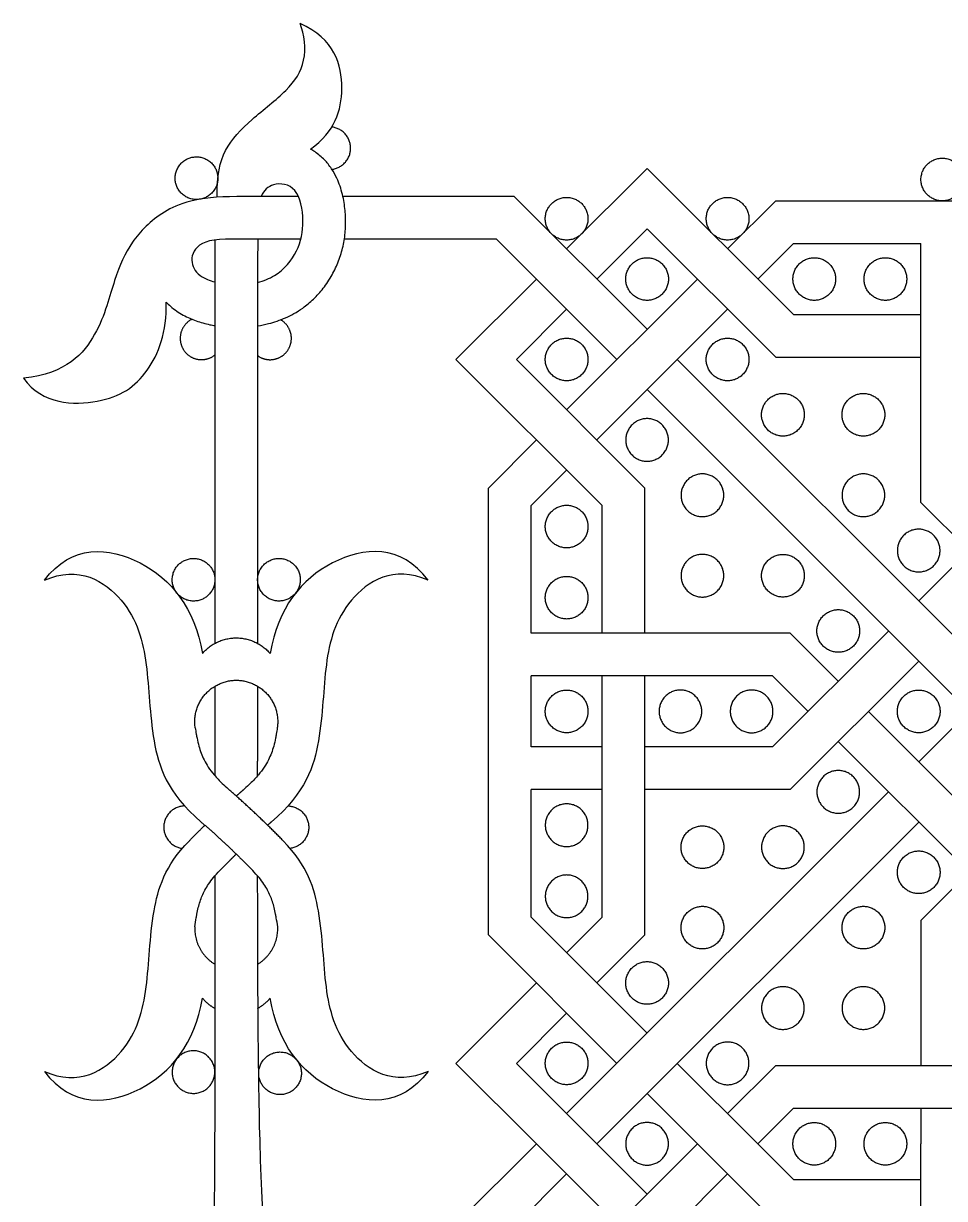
# Model space of a CAD drawing. Header units: millimetres. Extents: x -117 to 119, y -123 to 112.
# Drawn here: x -114.59 to -97.49, y 40.17 to 61.99 of the extents above; entities that cross this region are included whole.
import ezdxf

# ---------------------------------------------------------------- set-up
doc = ezdxf.new("R2010")
doc.units = ezdxf.units.MM
doc.header["$MEASUREMENT"] = 0
doc.layers.add('Layer 03', color=5, linetype='Continuous')

msp = doc.modelspace()

# ---------------------------------------------------------------- linework, layer by layer
at = {"layer": 'Layer 03'}
for p, q in [((-104.508, 57.808), (-103.014, 59.302)), ((-105.479, 58.779), (-108.66, 58.779)), ((-105.479, 58.779), (-103.014, 56.314)), ((-100.627, 58.7), (-101.52, 57.808)), ((-100.627, 58.7), (-92.327, 58.7)), ((-103.947, 57.248), (-103.014, 58.182)), ((-111.037, 57.974), (-111.037, 50.482)), ((-109.443, 57.987), (-110.84, 57.987)), ((-105.807, 57.987), (-108.635, 57.987)), ((-105.807, 57.987), (-103.574, 55.754)), ((-100.299, 57.908), (-100.959, 57.248)), ((-100.299, 57.908), (-97.93, 57.908)), ((-97.93, 53.098), (-97.93, 57.908)), ((-106.562, 55.754), (-105.068, 57.248)), ((-102.08, 57.248), (-104.508, 54.82)), ((-105.441, 55.754), (-104.508, 56.688)), ((-101.52, 56.688), (-103.947, 54.26)), ((-100.299, 56.588), (-97.93, 56.588)), ((-105.441, 55.754), (-103.055, 53.367)), ((-102.453, 55.754), (-96.477, 49.778)), ((-100.627, 55.795), (-97.93, 55.795)), ((-103.014, 55.194), (-97.038, 49.217)), ((-105.068, 54.26), (-105.96, 53.367)), ((-104.508, 53.7), (-105.168, 53.039)), ((-105.96, 45.067), (-105.96, 53.367)), ((-103.055, 50.67), (-103.055, 53.367)), ((-97.971, 51.272), (-95.817, 53.426)), ((-105.168, 50.67), (-105.168, 53.039)), ((-103.847, 50.67), (-103.847, 53.039)), ((-97.93, 53.098), (-97.038, 52.205)), ((-100.358, 50.67), (-105.168, 50.67)), ((-100.686, 48.557), (-98.532, 50.711)), ((-97.971, 48.284), (-95.544, 50.711)), ((-100.358, 47.765), (-97.971, 50.151)), ((-100.686, 49.878), (-105.168, 49.878)), ((-105.168, 48.557), (-105.168, 49.878)), ((-103.847, 45.396), (-103.847, 49.878)), ((-103.055, 45.067), (-103.055, 49.878)), ((-111.037, 49.686), (-111.037, 48.296)), ((-103.847, 48.557), (-105.168, 48.557)), ((-100.686, 48.557), (-103.055, 48.557)), ((-103.847, 47.765), (-105.168, 47.765)), ((-105.168, 45.396), (-105.168, 47.765)), ((-104.508, 41.747), (-98.532, 47.723)), ((-100.358, 47.765), (-103.055, 47.765)), ((-103.947, 41.187), (-97.971, 47.163)), ((-110.945, 46.262), (-110.769, 46.442)), ((-110.336, 46.262), (-110.513, 46.442)), ((-105.168, 45.396), (-103.014, 43.241)), ((-105.96, 45.067), (-103.574, 42.681)), ((-106.562, 42.681), (-105.068, 41.187)), ((-105.441, 42.681), (-103.947, 41.187)), ((-102.453, 42.681), (-100.959, 41.187)), ((-101.52, 41.747), (-100.627, 42.64)), ((-100.627, 42.64), (-95.817, 42.64)), ((-103.014, 42.121), (-102.08, 41.187)), ((-100.959, 41.187), (-100.299, 41.847)), ((-100.299, 41.847), (-95.817, 41.847)), ((-106.562, 39.693), (-105.068, 41.187)), ((-105.068, 41.187), (-103.574, 39.693)), ((-104.508, 38.759), (-102.08, 41.187)), ((-103.947, 41.187), (-103.014, 40.253)), ((-102.08, 41.187), (-100.627, 39.734)), ((-100.959, 41.187), (-100.299, 40.527)), ((-105.441, 39.693), (-104.508, 40.627)), ((-103.947, 38.199), (-101.52, 40.627)), ((-100.299, 40.527), (-97.93, 40.527))]:
    msp.add_line(p, q, dxfattribs=at)
for points in [[(-103.014, 59.302), (-100.299, 56.588)], [(-109.488, 58.779), (-110.631, 58.779)], [(-103.014, 58.182), (-100.627, 55.795)], [(-110.245, 56.601), (-110.245, 50.482)], [(-106.562, 55.754), (-103.847, 53.039)], [(-99.465, 49.778), (-100.358, 50.67)], [(-100.686, 49.878), (-100.026, 49.217)], [(-110.245, 49.686), (-110.245, 48.296)], [(-96.477, 46.79), (-98.905, 49.217)], [(-99.465, 48.657), (-97.038, 46.229)], [(-97.93, 45.337), (-95.544, 47.723)], [(-103.847, 45.396), (-104.508, 44.735)], [(-97.93, 45.337), (-97.93, 42.64)], [(-103.055, 45.067), (-103.947, 44.175)], [(-105.068, 44.175), (-106.562, 42.681)], [(-104.508, 43.615), (-105.441, 42.681)], [(-97.93, 41.847), (-97.93, 41.187)], [(-97.93, 37.037), (-97.93, 41.187)]]:
    msp.add_lwpolyline(points, dxfattribs=at)
for points in [[(-110.998, 58.767), (-110.998, 59.175), (-110.902, 59.666), (-110.377, 60.211), (-109.659, 60.758), (-109.321, 61.268), (-109.37, 61.787), (-109.457, 61.994)], [(-109.26, 59.659), (-108.813, 59.995), (-108.55, 60.73), (-108.813, 61.712), (-109.457, 61.994)], [(-110.631, 58.779), (-111.378, 58.779), (-112.05, 58.523), (-112.611, 57.944), (-112.909, 57.291), (-113.152, 56.226), (-113.787, 55.498), (-114.59, 55.404)], [(-110.242, 57.987), (-110.245, 57.686), (-110.245, 57.25), (-110.245, 56.601)], [(-114.202, 51.653), (-113.699, 52.331), (-112.301, 52.216), (-111.408, 51.14), (-111.27, 50.292)], [(-107.079, 51.653), (-107.583, 52.331), (-108.98, 52.216), (-109.874, 51.14), (-110.011, 50.292)], [(-111.037, 48.296), (-111.037, 48.204), (-111.037, 48.112), (-111.037, 48.022)], [(-110.245, 48.022), (-110.245, 48.113), (-110.245, 48.204), (-110.245, 48.296)], [(-114.202, 42.532), (-113.699, 41.854), (-112.301, 41.968), (-111.408, 43.045), (-111.27, 43.893)], [(-107.079, 42.532), (-107.583, 41.854), (-108.98, 41.968), (-109.874, 43.045), (-110.011, 43.893)]]:
    msp.add_open_spline(points, degree=3, dxfattribs=at)
for points, weights, knots in [([(-108.864, 59.285), (-108.516, 59.33), (-108.518, 59.68), (-108.52, 60.031), (-108.868, 60.071)], [1, 0.748994148284, 1, 0.748994148284, 1], [1.274217, 1.274217, 1.274217, 2.360597, 2.360597, 3.446978, 3.446978, 3.446978]), ([(-111.314, 58.731), (-110.923, 58.797), (-110.989, 59.187), (-111.055, 59.578), (-111.446, 59.512), (-111.836, 59.446), (-111.77, 59.055), (-111.704, 58.665), (-111.314, 58.731)], [1, 0.707106781187, 1, 0.707106781187, 1, 0.707106781187, 1, 0.707106781187, 1], [0, 0, 0, 1.178097, 1.178097, 2.356194, 2.356194, 3.534292, 3.534292, 4.712389, 4.712389, 4.712389]), ([(-97.814, 58.816), (-97.534, 58.536), (-97.254, 58.816), (-96.974, 59.097), (-97.254, 59.377), (-97.534, 59.657), (-97.814, 59.377), (-98.094, 59.097), (-97.814, 58.816)], [1, 0.707106781187, 1, 0.707106781187, 1, 0.707106781187, 1, 0.707106781187, 1], [0, 0, 0, 1.178097, 1.178097, 2.356194, 2.356194, 3.534292, 3.534292, 4.712389, 4.712389, 4.712389]), ([(-104.788, 58.088), (-104.508, 57.808), (-104.228, 58.088), (-103.947, 58.368), (-104.228, 58.648), (-104.508, 58.929), (-104.788, 58.648), (-105.068, 58.368), (-104.788, 58.088)], [1, 0.707106781187, 1, 0.707106781187, 1, 0.707106781187, 1, 0.707106781187, 1], [0, 0, 0, 1.178097, 1.178097, 2.356194, 2.356194, 3.534292, 3.534292, 4.712389, 4.712389, 4.712389]), ([(-101.8, 58.088), (-101.52, 57.808), (-101.24, 58.088), (-100.959, 58.368), (-101.24, 58.648), (-101.52, 58.929), (-101.8, 58.648), (-102.08, 58.368), (-101.8, 58.088)], [1, 0.707106781187, 1, 0.707106781187, 1, 0.707106781187, 1, 0.707106781187, 1], [0, 0, 0, 1.178097, 1.178097, 2.356194, 2.356194, 3.534292, 3.534292, 4.712389, 4.712389, 4.712389]), ([(-102.618, 57.248), (-102.618, 57.644), (-103.014, 57.644), (-103.41, 57.644), (-103.41, 57.248), (-103.41, 56.852), (-103.014, 56.852), (-102.618, 56.852), (-102.618, 57.248)], [1, 0.707106781187, 1, 0.707106781187, 1, 0.707106781187, 1, 0.707106781187, 1], [0, 0, 0, 1.178097, 1.178097, 2.356194, 2.356194, 3.534292, 3.534292, 4.712389, 4.712389, 4.712389]), ([(-99.515, 57.248), (-99.515, 57.644), (-99.911, 57.644), (-100.307, 57.644), (-100.307, 57.248), (-100.307, 56.852), (-99.911, 56.852), (-99.515, 56.852), (-99.515, 57.248)], [1, 0.707106781187, 1, 0.707106781187, 1, 0.707106781187, 1, 0.707106781187, 1], [0, 0, 0, 1.178097, 1.178097, 2.356194, 2.356194, 3.534292, 3.534292, 4.712389, 4.712389, 4.712389]), ([(-98.194, 57.248), (-98.194, 57.644), (-98.59, 57.644), (-98.986, 57.644), (-98.986, 57.248), (-98.986, 56.852), (-98.59, 56.852), (-98.194, 56.852), (-98.194, 57.248)], [1, 0.707106781187, 1, 0.707106781187, 1, 0.707106781187, 1, 0.707106781187, 1], [0, 0, 0, 1.178097, 1.178097, 2.356194, 2.356194, 3.534292, 3.534292, 4.712389, 4.712389, 4.712389]), ([(-111.462, 56.502), (-111.62, 56.423), (-111.667, 56.253), (-111.715, 56.082), (-111.619, 55.933), (-111.524, 55.784), (-111.349, 55.756), (-111.175, 55.727), (-111.037, 55.838)], [1, 0.913059296115, 1, 0.913059296115, 1, 0.913059296115, 1, 0.913059296115, 1], [3.879024, 3.879024, 3.879024, 4.509133, 4.509133, 5.139242, 5.139242, 5.769351, 5.769351, 6.39946, 6.39946, 6.39946]), ([(-110.245, 55.825), (-110.106, 55.725), (-109.939, 55.757), (-109.772, 55.789), (-109.68, 55.933), (-109.588, 56.076), (-109.629, 56.241), (-109.67, 56.407), (-109.818, 56.491)], [1, 0.918709117923, 1, 0.918709117923, 1, 0.918709117923, 1, 0.918709117923, 1], [0.71058, 0.71058, 0.71058, 1.319575, 1.319575, 1.928571, 1.928571, 2.537566, 2.537566, 3.146562, 3.146562, 3.146562]), ([(-104.112, 55.754), (-104.112, 56.15), (-104.508, 56.15), (-104.904, 56.15), (-104.904, 55.754), (-104.904, 55.358), (-104.508, 55.358), (-104.112, 55.358), (-104.112, 55.754)], [1, 0.707106781187, 1, 0.707106781187, 1, 0.707106781187, 1, 0.707106781187, 1], [0, 0, 0, 1.178097, 1.178097, 2.356194, 2.356194, 3.534292, 3.534292, 4.712389, 4.712389, 4.712389]), ([(-101.52, 55.358), (-101.124, 55.358), (-101.124, 55.754), (-101.124, 56.15), (-101.52, 56.15), (-101.916, 56.15), (-101.916, 55.754), (-101.916, 55.358), (-101.52, 55.358)], [1, 0.707106781187, 1, 0.707106781187, 1, 0.707106781187, 1, 0.707106781187, 1], [0, 0, 0, 1.178097, 1.178097, 2.356194, 2.356194, 3.534292, 3.534292, 4.712389, 4.712389, 4.712389]), ([(-100.493, 54.33), (-100.096, 54.33), (-100.096, 54.727), (-100.096, 55.123), (-100.493, 55.123), (-100.889, 55.123), (-100.889, 54.727), (-100.889, 54.33), (-100.493, 54.33)], [1, 0.707106781187, 1, 0.707106781187, 1, 0.707106781187, 1, 0.707106781187, 1], [0, 0, 0, 1.178097, 1.178097, 2.356194, 2.356194, 3.534292, 3.534292, 4.712389, 4.712389, 4.712389]), ([(-99.395, 54.727), (-99.395, 54.33), (-98.999, 54.33), (-98.602, 54.33), (-98.602, 54.727), (-98.602, 55.123), (-98.999, 55.123), (-99.395, 55.123), (-99.395, 54.727)], [1, 0.707106781187, 1, 0.707106781187, 1, 0.707106781187, 1, 0.707106781187, 1], [0, 0, 0, 1.178097, 1.178097, 2.356194, 2.356194, 3.534292, 3.534292, 4.712389, 4.712389, 4.712389]), ([(-102.618, 54.26), (-102.618, 53.864), (-103.014, 53.864), (-103.41, 53.864), (-103.41, 54.26), (-103.41, 54.656), (-103.014, 54.656), (-102.618, 54.656), (-102.618, 54.26)], [1, 0.707106781187, 1, 0.707106781187, 1, 0.707106781187, 1, 0.707106781187, 1], [0, 0, 0, 1.178097, 1.178097, 2.356194, 2.356194, 3.534292, 3.534292, 4.712389, 4.712389, 4.712389]), ([(-101.59, 53.233), (-101.59, 52.836), (-101.987, 52.836), (-102.383, 52.836), (-102.383, 53.233), (-102.383, 53.629), (-101.987, 53.629), (-101.59, 53.629), (-101.59, 53.233)], [1, 0.707106781187, 1, 0.707106781187, 1, 0.707106781187, 1, 0.707106781187, 1], [0, 0, 0, 1.178097, 1.178097, 2.356194, 2.356194, 3.534292, 3.534292, 4.712389, 4.712389, 4.712389]), ([(-99.395, 53.233), (-99.395, 53.629), (-98.999, 53.629), (-98.602, 53.629), (-98.602, 53.233), (-98.602, 52.836), (-98.999, 52.836), (-99.395, 52.836), (-99.395, 53.233)], [1, 0.707106781187, 1, 0.707106781187, 1, 0.707106781187, 1, 0.707106781187, 1], [0, 0, 0, 1.178097, 1.178097, 2.356194, 2.356194, 3.534292, 3.534292, 4.712389, 4.712389, 4.712389]), ([(-104.508, 52.255), (-104.112, 52.255), (-104.112, 52.651), (-104.112, 53.047), (-104.508, 53.047), (-104.904, 53.047), (-104.904, 52.651), (-104.904, 52.255), (-104.508, 52.255)], [1, 0.707106781187, 1, 0.707106781187, 1, 0.707106781187, 1, 0.707106781187, 1], [0, 0, 0, 1.178097, 1.178097, 2.356194, 2.356194, 3.534292, 3.534292, 4.712389, 4.712389, 4.712389]), ([(-98.368, 52.205), (-98.368, 52.602), (-97.971, 52.602), (-97.575, 52.602), (-97.575, 52.205), (-97.575, 51.809), (-97.971, 51.809), (-98.368, 51.809), (-98.368, 52.205)], [1, 0.707106781187, 1, 0.707106781187, 1, 0.707106781187, 1, 0.707106781187, 1], [0, 0, 0, 1.178097, 1.178097, 2.356194, 2.356194, 3.534292, 3.534292, 4.712389, 4.712389, 4.712389]), ([(-111.743, 51.416), (-111.497, 51.106), (-111.187, 51.353), (-110.877, 51.599), (-111.123, 51.909), (-111.369, 52.219), (-111.68, 51.973), (-111.99, 51.727), (-111.743, 51.416)], [1, 0.707106781187, 1, 0.707106781187, 1, 0.707106781187, 1, 0.707106781187, 1], [0, 0, 0, 1.178097, 1.178097, 2.356194, 2.356194, 3.534292, 3.534292, 4.712389, 4.712389, 4.712389]), ([(-110.245, 51.663), (-110.245, 51.267), (-109.849, 51.267), (-109.452, 51.267), (-109.452, 51.663), (-109.452, 52.059), (-109.849, 52.059), (-110.245, 52.059), (-110.245, 51.663)], [1, 0.707106781187, 1, 0.707106781187, 1, 0.707106781187, 1, 0.707106781187, 1], [0, 0, 0, 1.178097, 1.178097, 2.356194, 2.356194, 3.534292, 3.534292, 4.712389, 4.712389, 4.712389]), ([(-101.987, 52.135), (-101.59, 52.135), (-101.59, 51.739), (-101.59, 51.342), (-101.987, 51.342), (-102.383, 51.342), (-102.383, 51.739), (-102.383, 52.135), (-101.987, 52.135)], [1, 0.707106781187, 1, 0.707106781187, 1, 0.707106781187, 1, 0.707106781187, 1], [0, 0, 0, 1.178097, 1.178097, 2.356194, 2.356194, 3.534292, 3.534292, 4.712389, 4.712389, 4.712389]), ([(-100.493, 52.135), (-100.889, 52.135), (-100.889, 51.739), (-100.889, 51.342), (-100.493, 51.342), (-100.096, 51.342), (-100.096, 51.739), (-100.096, 52.135), (-100.493, 52.135)], [1, 0.707106781187, 1, 0.707106781187, 1, 0.707106781187, 1, 0.707106781187, 1], [0, 0, 0, 1.178097, 1.178097, 2.356194, 2.356194, 3.534292, 3.534292, 4.712389, 4.712389, 4.712389]), ([(-104.508, 50.934), (-104.112, 50.934), (-104.112, 51.33), (-104.112, 51.726), (-104.508, 51.726), (-104.904, 51.726), (-104.904, 51.33), (-104.904, 50.934), (-104.508, 50.934)], [1, 0.707106781187, 1, 0.707106781187, 1, 0.707106781187, 1, 0.707106781187, 1], [0, 0, 0, 1.178097, 1.178097, 2.356194, 2.356194, 3.534292, 3.534292, 4.712389, 4.712389, 4.712389]), ([(-99.465, 51.108), (-99.862, 51.108), (-99.862, 50.711), (-99.862, 50.315), (-99.465, 50.315), (-99.069, 50.315), (-99.069, 50.711), (-99.069, 51.108), (-99.465, 51.108)], [1, 0.707106781187, 1, 0.707106781187, 1, 0.707106781187, 1, 0.707106781187, 1], [0, 0, 0, 1.178097, 1.178097, 2.356194, 2.356194, 3.534292, 3.534292, 4.712389, 4.712389, 4.712389]), ([(-111.27, 50.292), (-111.023, 50.583), (-110.641, 50.583), (-110.259, 50.583), (-110.011, 50.292)], [1, 0.907641026402, 1, 0.907641026402, 1], [0, 0, 0, 1.354814, 1.354814, 2.709628, 2.709628, 2.709628]), ([(-111.403, 48.914), (-111.454, 49.263), (-111.223, 49.529), (-110.993, 49.796), (-110.641, 49.796), (-110.289, 49.796), (-110.058, 49.529), (-109.828, 49.263), (-109.879, 48.914)], [1, 0.909294211516, 1, 0.909294211516, 1, 0.909294211516, 1, 0.909294211516, 1], [0, 0, 0, 1.251002, 1.251002, 2.502004, 2.502004, 3.753005, 3.753005, 5.004007, 5.004007, 5.004007]), ([(-104.112, 49.217), (-104.112, 49.614), (-104.508, 49.614), (-104.904, 49.614), (-104.904, 49.217), (-104.904, 48.821), (-104.508, 48.821), (-104.112, 48.821), (-104.112, 49.217)], [1, 0.707106781187, 1, 0.707106781187, 1, 0.707106781187, 1, 0.707106781187, 1], [0, 0, 0, 1.178097, 1.178097, 2.356194, 2.356194, 3.534292, 3.534292, 4.712389, 4.712389, 4.712389]), ([(-102.791, 49.217), (-102.791, 49.614), (-102.395, 49.614), (-101.999, 49.614), (-101.999, 49.217), (-101.999, 48.821), (-102.395, 48.821), (-102.791, 48.821), (-102.791, 49.217)], [1, 0.707106781187, 1, 0.707106781187, 1, 0.707106781187, 1, 0.707106781187, 1], [0, 0, 0, 1.178097, 1.178097, 2.356194, 2.356194, 3.534292, 3.534292, 4.712389, 4.712389, 4.712389]), ([(-101.47, 49.217), (-101.47, 49.614), (-101.074, 49.614), (-100.678, 49.614), (-100.678, 49.217), (-100.678, 48.821), (-101.074, 48.821), (-101.47, 48.821), (-101.47, 49.217)], [1, 0.707106781187, 1, 0.707106781187, 1, 0.707106781187, 1, 0.707106781187, 1], [0, 0, 0, 1.178097, 1.178097, 2.356194, 2.356194, 3.534292, 3.534292, 4.712389, 4.712389, 4.712389]), ([(-97.575, 49.217), (-97.575, 49.614), (-97.971, 49.614), (-98.368, 49.614), (-98.368, 49.217), (-98.368, 48.821), (-97.971, 48.821), (-97.575, 48.821), (-97.575, 49.217)], [1, 0.707106781187, 1, 0.707106781187, 1, 0.707106781187, 1, 0.707106781187, 1], [0, 0, 0, 1.178097, 1.178097, 2.356194, 2.356194, 3.534292, 3.534292, 4.712389, 4.712389, 4.712389]), ([(-99.465, 47.327), (-99.862, 47.327), (-99.862, 47.723), (-99.862, 48.12), (-99.465, 48.12), (-99.069, 48.12), (-99.069, 47.723), (-99.069, 47.327), (-99.465, 47.327)], [1, 0.707106781187, 1, 0.707106781187, 1, 0.707106781187, 1, 0.707106781187, 1], [0, 0, 0, 1.178097, 1.178097, 2.356194, 2.356194, 3.534292, 3.534292, 4.712389, 4.712389, 4.712389]), ([(-111.6, 47.462), (-111.966, 47.453), (-111.986, 47.088), (-112.006, 46.722), (-111.643, 46.674)], [1, 0.734400051664, 1, 0.734400051664, 1], [3.049427, 3.049427, 3.049427, 4.168448, 4.168448, 5.287469, 5.287469, 5.287469]), ([(-109.682, 47.462), (-109.316, 47.453), (-109.296, 47.088), (-109.276, 46.722), (-109.639, 46.674)], [1, 0.734400051664, 1, 0.734400051664, 1], [3.049427, 3.049427, 3.049427, 4.168448, 4.168448, 5.287469, 5.287469, 5.287469]), ([(-104.508, 47.501), (-104.112, 47.501), (-104.112, 47.105), (-104.112, 46.708), (-104.508, 46.708), (-104.904, 46.708), (-104.904, 47.105), (-104.904, 47.501), (-104.508, 47.501)], [1, 0.707106781187, 1, 0.707106781187, 1, 0.707106781187, 1, 0.707106781187, 1], [0, 0, 0, 1.178097, 1.178097, 2.356194, 2.356194, 3.534292, 3.534292, 4.712389, 4.712389, 4.712389]), ([(-101.987, 46.3), (-101.59, 46.3), (-101.59, 46.696), (-101.59, 47.092), (-101.987, 47.092), (-102.383, 47.092), (-102.383, 46.696), (-102.383, 46.3), (-101.987, 46.3)], [1, 0.707106781187, 1, 0.707106781187, 1, 0.707106781187, 1, 0.707106781187, 1], [0, 0, 0, 1.178097, 1.178097, 2.356194, 2.356194, 3.534292, 3.534292, 4.712389, 4.712389, 4.712389]), ([(-100.493, 46.3), (-100.889, 46.3), (-100.889, 46.696), (-100.889, 47.092), (-100.493, 47.092), (-100.096, 47.092), (-100.096, 46.696), (-100.096, 46.3), (-100.493, 46.3)], [1, 0.707106781187, 1, 0.707106781187, 1, 0.707106781187, 1, 0.707106781187, 1], [0, 0, 0, 1.178097, 1.178097, 2.356194, 2.356194, 3.534292, 3.534292, 4.712389, 4.712389, 4.712389]), ([(-98.368, 46.229), (-98.368, 45.833), (-97.971, 45.833), (-97.575, 45.833), (-97.575, 46.229), (-97.575, 46.626), (-97.971, 46.626), (-98.368, 46.626), (-98.368, 46.229)], [1, 0.707106781187, 1, 0.707106781187, 1, 0.707106781187, 1, 0.707106781187, 1], [0, 0, 0, 1.178097, 1.178097, 2.356194, 2.356194, 3.534292, 3.534292, 4.712389, 4.712389, 4.712389]), ([(-104.508, 46.18), (-104.112, 46.18), (-104.112, 45.784), (-104.112, 45.388), (-104.508, 45.388), (-104.904, 45.388), (-104.904, 45.784), (-104.904, 46.18), (-104.508, 46.18)], [1, 0.707106781187, 1, 0.707106781187, 1, 0.707106781187, 1, 0.707106781187, 1], [0, 0, 0, 1.178097, 1.178097, 2.356194, 2.356194, 3.534292, 3.534292, 4.712389, 4.712389, 4.712389]), ([(-101.59, 45.202), (-101.59, 45.598), (-101.987, 45.598), (-102.383, 45.598), (-102.383, 45.202), (-102.383, 44.806), (-101.987, 44.806), (-101.59, 44.806), (-101.59, 45.202)], [1, 0.707106781187, 1, 0.707106781187, 1, 0.707106781187, 1, 0.707106781187, 1], [0, 0, 0, 1.178097, 1.178097, 2.356194, 2.356194, 3.534292, 3.534292, 4.712389, 4.712389, 4.712389]), ([(-99.395, 45.202), (-99.395, 44.806), (-98.999, 44.806), (-98.602, 44.806), (-98.602, 45.202), (-98.602, 45.598), (-98.999, 45.598), (-99.395, 45.598), (-99.395, 45.202)], [1, 0.707106781187, 1, 0.707106781187, 1, 0.707106781187, 1, 0.707106781187, 1], [0, 0, 0, 1.178097, 1.178097, 2.356194, 2.356194, 3.534292, 3.534292, 4.712389, 4.712389, 4.712389]), ([(-102.618, 44.175), (-102.618, 44.571), (-103.014, 44.571), (-103.41, 44.571), (-103.41, 44.175), (-103.41, 43.779), (-103.014, 43.779), (-102.618, 43.779), (-102.618, 44.175)], [1, 0.707106781187, 1, 0.707106781187, 1, 0.707106781187, 1, 0.707106781187, 1], [0, 0, 0, 1.178097, 1.178097, 2.356194, 2.356194, 3.534292, 3.534292, 4.712389, 4.712389, 4.712389]), ([(-100.493, 44.104), (-100.096, 44.104), (-100.096, 43.708), (-100.096, 43.312), (-100.493, 43.312), (-100.889, 43.312), (-100.889, 43.708), (-100.889, 44.104), (-100.493, 44.104)], [1, 0.707106781187, 1, 0.707106781187, 1, 0.707106781187, 1, 0.707106781187, 1], [0, 0, 0, 1.178097, 1.178097, 2.356194, 2.356194, 3.534292, 3.534292, 4.712389, 4.712389, 4.712389]), ([(-99.395, 43.708), (-99.395, 44.104), (-98.999, 44.104), (-98.602, 44.104), (-98.602, 43.708), (-98.602, 43.312), (-98.999, 43.312), (-99.395, 43.312), (-99.395, 43.708)], [1, 0.707106781187, 1, 0.707106781187, 1, 0.707106781187, 1, 0.707106781187, 1], [0, 0, 0, 1.178097, 1.178097, 2.356194, 2.356194, 3.534292, 3.534292, 4.712389, 4.712389, 4.712389]), ([(-104.112, 42.681), (-104.112, 43.077), (-104.508, 43.077), (-104.904, 43.077), (-104.904, 42.681), (-104.904, 42.285), (-104.508, 42.285), (-104.112, 42.285), (-104.112, 42.681)], [1, 0.707106781187, 1, 0.707106781187, 1, 0.707106781187, 1, 0.707106781187, 1], [0, 0, 0, 1.178097, 1.178097, 2.356194, 2.356194, 3.534292, 3.534292, 4.712389, 4.712389, 4.712389]), ([(-101.52, 43.077), (-101.124, 43.077), (-101.124, 42.681), (-101.124, 42.285), (-101.52, 42.285), (-101.916, 42.285), (-101.916, 42.681), (-101.916, 43.077), (-101.52, 43.077)], [1, 0.707106781187, 1, 0.707106781187, 1, 0.707106781187, 1, 0.707106781187, 1], [0, 0, 0, 1.178097, 1.178097, 2.356194, 2.356194, 3.534292, 3.534292, 4.712389, 4.712389, 4.712389]), ([(-111.745, 42.766), (-111.498, 43.076), (-111.188, 42.829), (-110.878, 42.583), (-111.125, 42.273), (-111.372, 41.963), (-111.682, 42.21), (-111.992, 42.456), (-111.745, 42.766)], [1, 0.707106781187, 1, 0.707106781187, 1, 0.707106781187, 1, 0.707106781187, 1], [0, 0, 0, 1.178097, 1.178097, 2.356194, 2.356194, 3.534292, 3.534292, 4.712389, 4.712389, 4.712389]), ([(-109.521, 42.747), (-109.772, 43.054), (-110.079, 42.803), (-110.386, 42.553), (-110.135, 42.246), (-109.885, 41.939), (-109.578, 42.189), (-109.271, 42.44), (-109.521, 42.747)], [1, 0.707106781187, 1, 0.707106781187, 1, 0.707106781187, 1, 0.707106781187, 1], [0, 0, 0, 1.178097, 1.178097, 2.356194, 2.356194, 3.534292, 3.534292, 4.712389, 4.712389, 4.712389]), ([(-103.41, 41.187), (-103.41, 41.583), (-103.014, 41.583), (-102.618, 41.583), (-102.618, 41.187), (-102.618, 40.791), (-103.014, 40.791), (-103.41, 40.791), (-103.41, 41.187)], [1, 0.707106781187, 1, 0.707106781187, 1, 0.707106781187, 1, 0.707106781187, 1], [0, 0, 0, 1.178097, 1.178097, 2.356194, 2.356194, 3.534292, 3.534292, 4.712389, 4.712389, 4.712389]), ([(-99.515, 41.187), (-99.515, 41.583), (-99.911, 41.583), (-100.307, 41.583), (-100.307, 41.187), (-100.307, 40.791), (-99.911, 40.791), (-99.515, 40.791), (-99.515, 41.187)], [1, 0.707106781187, 1, 0.707106781187, 1, 0.707106781187, 1, 0.707106781187, 1], [0, 0, 0, 1.178097, 1.178097, 2.356194, 2.356194, 3.534292, 3.534292, 4.712389, 4.712389, 4.712389]), ([(-98.194, 41.187), (-98.194, 41.583), (-98.59, 41.583), (-98.986, 41.583), (-98.986, 41.187), (-98.986, 40.791), (-98.59, 40.791), (-98.194, 40.791), (-98.194, 41.187)], [1, 0.707106781187, 1, 0.707106781187, 1, 0.707106781187, 1, 0.707106781187, 1], [0, 0, 0, 1.178097, 1.178097, 2.356194, 2.356194, 3.534292, 3.534292, 4.712389, 4.712389, 4.712389])]:
    msp.add_rational_spline(points, weights, degree=2, knots=knots, dxfattribs=at)
for points, knots in [([(-109.407, 56.71), (-109.336, 56.761), (-109.201, 56.874), (-109.016, 57.08), (-108.885, 57.279), (-108.796, 57.453), (-108.721, 57.628), (-108.652, 57.856), (-108.618, 58.091), (-108.61, 58.266), (-108.611, 58.395), (-108.619, 58.525), (-108.638, 58.671), (-108.668, 58.822), (-108.712, 58.975), (-108.776, 59.136), (-108.852, 59.273), (-108.933, 59.383), (-109.005, 59.465), (-109.086, 59.54), (-109.172, 59.606), (-109.232, 59.643), (-109.26, 59.659)], [10.419061, 10.419061, 10.419061, 10.419061, 10.910556, 11.419835, 11.988317, 12.259007, 12.528506, 13.069403, 13.606557, 13.872317, 14.066928, 14.335601, 14.613224, 14.903372, 15.211879, 15.511943, 15.888661, 16.099732, 16.286893, 16.506992, 16.723074, 16.905371, 16.905371, 16.905371, 16.905371]), ([(-110.245, 57.185), (-110.133, 57.214), (-109.811, 57.341), (-109.477, 57.763), (-109.361, 58.308), (-109.497, 58.996), (-109.959, 59.05), (-110.13, 58.898), (-110.178, 58.779)], [5.977139, 5.977139, 5.977139, 5.977139, 6.641393, 7.969671, 9.29795, 10.626228, 11.954507, 13.072403, 13.072403, 13.072403, 13.072403]), ([(-110.84, 57.987), (-111.158, 57.987), (-111.476, 57.822), (-111.482, 57.458), (-111.297, 57.28), (-111.087, 57.207), (-111.037, 57.193)], [0, 0, 0, 0, 1.328279, 2.656557, 3.984836, 4.351861, 4.351861, 4.351861, 4.351861]), ([(-114.59, 55.404), (-114.242, 54.915), (-113.066, 54.886), (-112.259, 55.407), (-111.922, 56.267), (-111.942, 56.82)], [0, 0, 0, 0, 2.864252, 5.728504, 8.425307, 8.425307, 8.425307, 8.425307]), ([(-111.942, 56.82), (-111.917, 56.793), (-111.855, 56.734), (-111.749, 56.652), (-111.629, 56.579), (-111.468, 56.5), (-111.301, 56.441), (-111.143, 56.402), (-111.068, 56.387), (-111.037, 56.381)], [5.251852, 5.251852, 5.251852, 5.251852, 5.46157, 5.741328, 6.007497, 6.26172, 6.756527, 7.008735, 7.188725, 7.188725, 7.188725, 7.188725]), ([(-110.245, 56.376), (-110.176, 56.388), (-110.054, 56.414), (-109.826, 56.482), (-109.611, 56.576), (-109.46, 56.672), (-109.407, 56.71)], [8.69588, 8.69588, 8.69588, 8.69588, 9.094101, 9.402335, 10.047246, 10.419061, 10.419061, 10.419061, 10.419061]), ([(-114.202, 51.653), (-113.562, 51.942), (-112.589, 51.329), (-112.26, 50.12), (-112.249, 48.736), (-111.934, 47.713), (-111.29, 47.162)], [0, 0, 0, 0, 3.063205, 6.126411, 9.189616, 12.020324, 12.020324, 12.020324, 12.020324]), ([(-107.079, 51.653), (-107.72, 51.942), (-108.692, 51.329), (-109.022, 50.12), (-109.032, 48.736), (-109.348, 47.713), (-109.992, 47.162)], [0, 0, 0, 0, 3.063205, 6.126411, 9.189616, 12.020324, 12.020324, 12.020324, 12.020324]), ([(-111.403, 48.914), (-111.397, 48.875), (-111.386, 48.81), (-111.365, 48.697), (-111.338, 48.577), (-111.296, 48.442), (-111.238, 48.311), (-111.158, 48.175), (-111.046, 48.027), (-110.92, 47.893), (-110.828, 47.81), (-110.791, 47.778)], [10.709089, 10.709089, 10.709089, 10.709089, 10.93151, 11.083792, 11.364654, 11.626175, 11.8882, 12.176979, 12.520173, 12.94213, 13.220681, 13.220681, 13.220681, 13.220681]), ([(-109.879, 48.914), (-109.885, 48.875), (-109.895, 48.81), (-109.916, 48.697), (-109.943, 48.577), (-109.986, 48.442), (-110.044, 48.311), (-110.123, 48.175), (-110.236, 48.027), (-110.362, 47.893), (-110.453, 47.81), (-110.49, 47.778)], [10.709099, 10.709099, 10.709099, 10.709099, 10.93151, 11.083792, 11.364654, 11.626175, 11.8882, 12.176979, 12.520173, 12.94213, 13.220681, 13.220681, 13.220681, 13.220681]), ([(-114.202, 42.532), (-113.562, 42.242), (-112.589, 42.856), (-112.26, 44.065), (-112.25, 45.393), (-111.971, 46.348), (-111.511, 46.817)], [0, 0, 0, 0, 3.063205, 6.126411, 9.189616, 11.662818, 11.662818, 11.662818, 11.662818]), ([(-107.079, 42.532), (-107.72, 42.242), (-108.692, 42.856), (-109.022, 44.065), (-109.032, 45.393), (-109.311, 46.348), (-109.771, 46.817)], [0, 0, 0, 0, 3.063205, 6.126411, 9.189616, 11.662818, 11.662818, 11.662818, 11.662818]), ([(-113.23, 27.78), (-112.996, 29.85), (-112.194, 31.348), (-110.79, 33.25), (-110.121, 35.391), (-109.907, 37.732), (-110.219, 39.84), (-110.242, 43.914), (-110.244, 46.162)], [0, 0, 0, 0, 6.801744, 13.603488, 20.405231, 27.206975, 34.008719, 39.249605, 39.249605, 39.249605, 39.249605]), ([(-111.037, 46.163), (-111.038, 40.304), (-111.046, 39.074), (-111.254, 38.17), (-111.557, 37.641), (-111.68, 37.504)], [0.732575, 0.732575, 0.732575, 0.732575, 7.387414, 14.774827, 18.129846, 18.129846, 18.129846, 18.129846]), ([(-111.41, 45.219), (-111.402, 45.278), (-111.39, 45.354), (-111.369, 45.471), (-111.347, 45.572), (-111.315, 45.686), (-111.274, 45.795), (-111.222, 45.903), (-111.152, 46.017), (-111.061, 46.139), (-110.987, 46.22), (-110.945, 46.262)], [10.610876, 10.610876, 10.610876, 10.610876, 10.920941, 11.049026, 11.287858, 11.510098, 11.725844, 11.949313, 12.196641, 12.482806, 12.82057, 12.82057, 12.82057, 12.82057]), ([(-109.872, 45.219), (-109.88, 45.278), (-109.892, 45.354), (-109.913, 45.471), (-109.935, 45.572), (-109.967, 45.686), (-110.008, 45.795), (-110.06, 45.903), (-110.129, 46.017), (-110.221, 46.139), (-110.295, 46.22), (-110.336, 46.262)], [10.610876, 10.610876, 10.610876, 10.610876, 10.920941, 11.049026, 11.287858, 11.510098, 11.725844, 11.949313, 12.196641, 12.482806, 12.82057, 12.82057, 12.82057, 12.82057])]:
    msp.add_open_spline(points, degree=3, knots=knots, dxfattribs=at)
for points, weights in [([(-109.771, 46.817), (-110.262, 47.318), (-110.791, 47.778)], [1, 0.999198762251, 1]), ([(-110.641, 47.646), (-110.566, 47.712), (-110.49, 47.778)], [1, 0.999983648041, 1]), ([(-111.29, 47.162), (-110.888, 46.817), (-110.513, 46.442)], [1, 0.99924900521, 1]), ([(-109.992, 47.162), (-110.025, 47.133), (-110.059, 47.104)], [1, 0.999994779662, 1]), ([(-111.511, 46.817), (-111.369, 46.962), (-111.223, 47.104)], [1, 0.999932568741, 1]), ([(-110.641, 46.569), (-110.705, 46.506), (-110.769, 46.442)], [1, 0.999978365821, 1]), ([(-111.41, 45.219), (-111.432, 44.759), (-111.037, 44.522)], [1, 0.858060160717, 1]), ([(-110.245, 44.522), (-109.85, 44.759), (-109.872, 45.219)], [1, 0.858060160715, 1]), ([(-111.27, 43.893), (-111.171, 43.776), (-111.037, 43.703)], [1, 0.983288489103, 1]), ([(-110.245, 43.703), (-110.111, 43.776), (-110.011, 43.893)], [1, 0.983288489103, 1])]:
    msp.add_rational_spline(points, weights, degree=2, dxfattribs=at)

doc.saveas('drawing.dxf')
